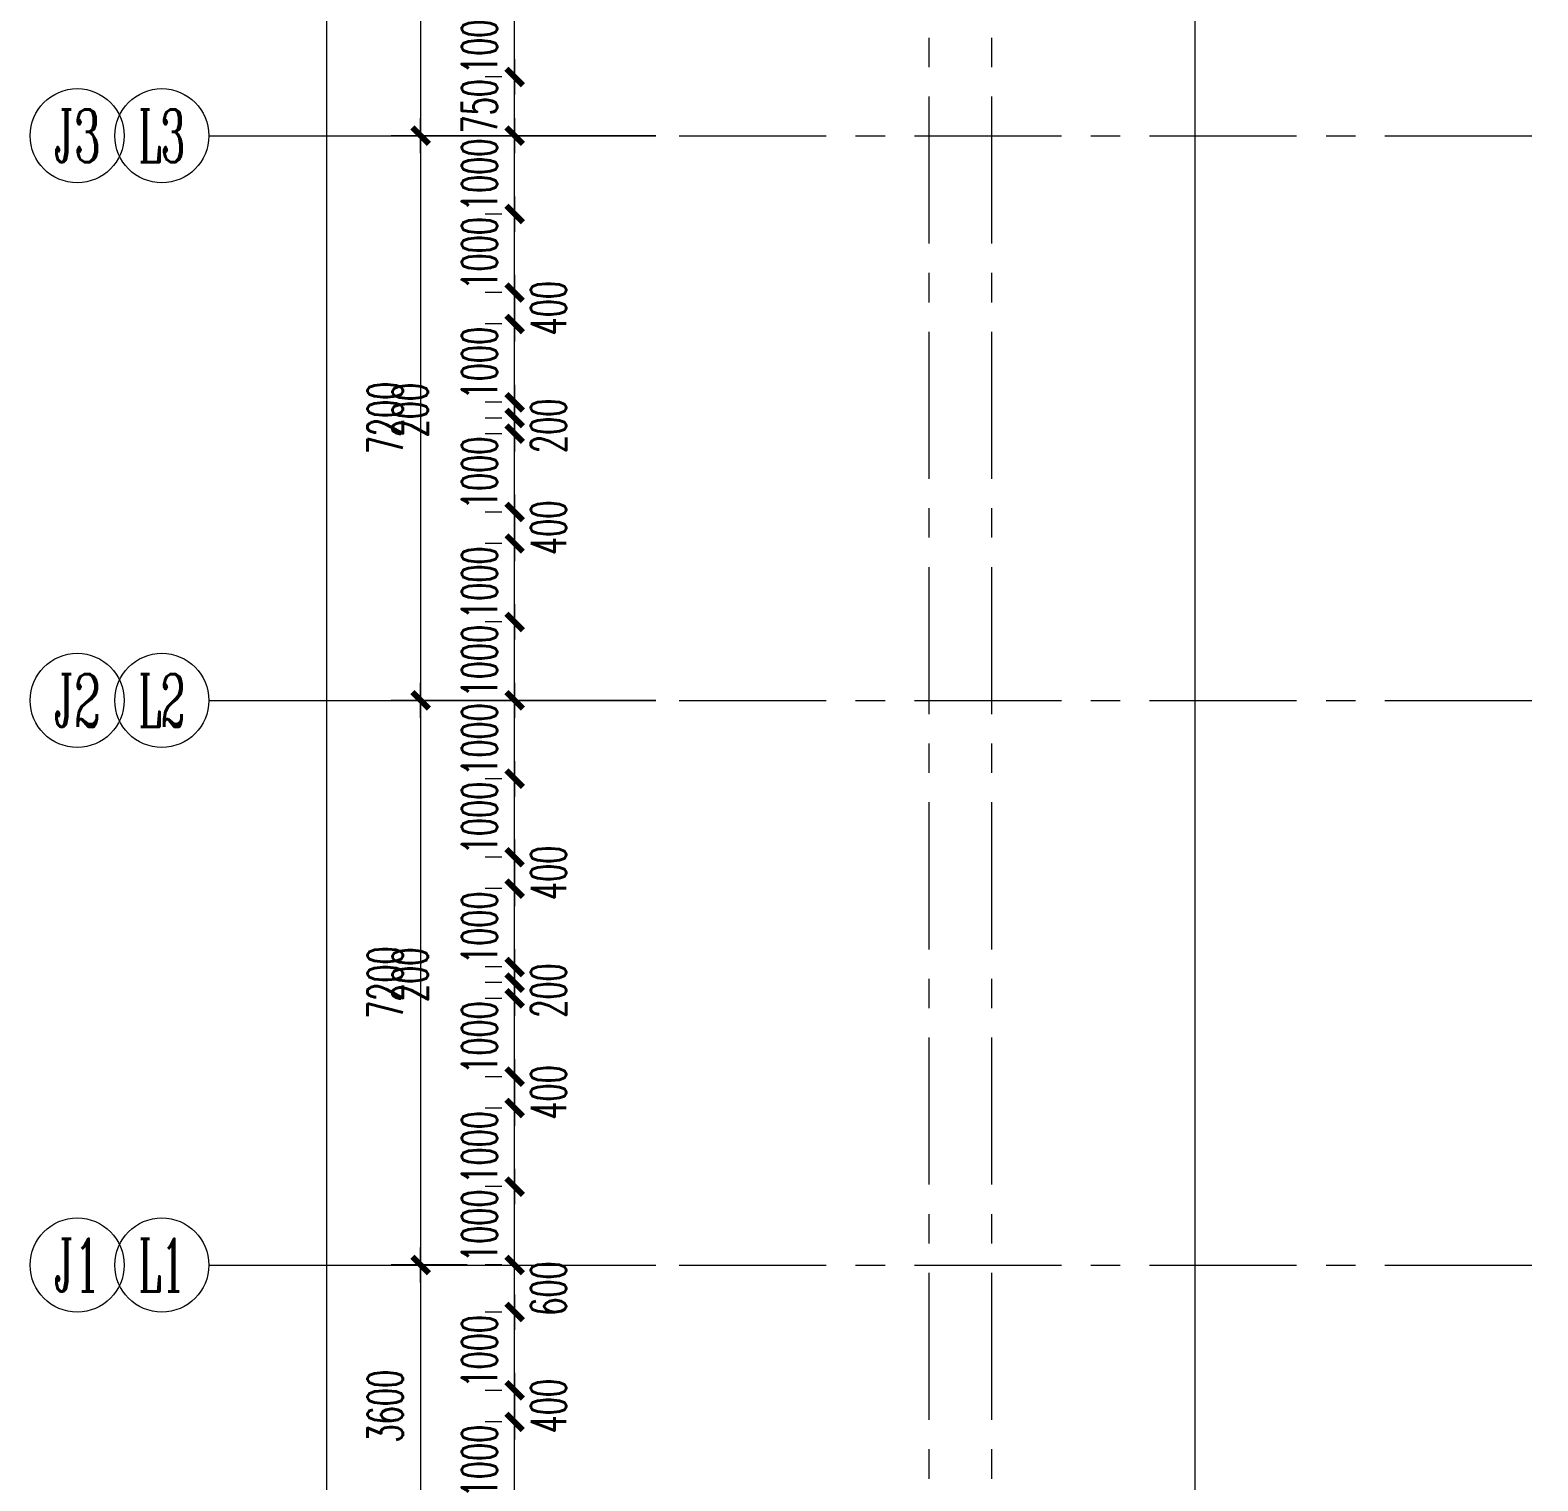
# Model space of a CAD drawing. Extents: x 2719331 to 3465925, y -270324 to -167476.
# Drawn here: x 3204549 to 3223780, y -210069 to -191572 of the extents above; entities that cross this region are included whole.
import ezdxf
from ezdxf.enums import TextEntityAlignment as Align

# ---------------------------------------------------------------- set-up
doc = ezdxf.new("R2010")
doc.units = 0
doc.header["$LTSCALE"] = 1500
doc.header["$MEASUREMENT"] = 0
doc.linetypes.add('CENTER', pattern=[2, 1.25, -0.25, 0.25, -0.25])
doc.layers.get('0').update_dxf_attribs({"linetype": 'CONTINUOUS', "lineweight": 0})
doc.layers.get('DEFPOINTS').update_dxf_attribs({"linetype": 'CONTINUOUS', "lineweight": 5})
for name, color, linetype, lineweight in [('AXIS', 7, 'CONTINUOUS', 5), ('AXIS_TEXT', 7, 'CONTINUOUS', 5), ('DOTE', 7, 'CENTER', 5), ('我的', 7, 'CONTINUOUS', 5)]:
    doc.layers.add(name, color=color, linetype=linetype, lineweight=lineweight)
doc.styles.add('COMPLEX', font='COMPLEX')
doc.styles.add('DIM_FONT', font='romans.shx', dxfattribs={"width": 0.6})
doc.dimstyles.new('DIMN150', dxfattribs={"dimscale": 1.5, "dimtxt": 300, "dimasz": 1, "dimexe": 250, "dimexo": 300, "dimgap": 150, "dimtad": 1, "dimdec": 0, "dimdsep": 46, "dimtxsty": 'DIM_FONT', "dimblk": '_DIMX', "dimcen": 2.5, "dimdle": 0.3, "dimclrd": 7, "dimclre": 256, "dimclrt": 256, "dimadec": 0, "dimazin": 0, "dimtfac": 1, "dimtdec": 0, "dimtix": 1, "dimtmove": 2, "dimatfit": 3, "dimldrblk": '_DIMX', "dimfxl": 1, "dimtvp": 1, "dimtolj": 1, "dimtzin": 0, "dimlwd": -1, "dimlwe": -1, "dimarcsym": 0})

# ---------------------------------------------------------------- blocks, each defined once
blk = doc.blocks.new('_AXISO')
blk.add_circle((0, 0), 0.5)
at = {"layer": 'AXIS_TEXT', "style": 'COMPLEX', "width": 1.041667}
blk.add_attdef('A', text='', height=0.56, dxfattribs=at).set_placement((-0.25, -0.28), (0.25, -0.28), align=Align.FIT)
blk = doc.blocks.new('_DIMX')
blk.add_line((-150, 0), (150, 0))
at = {"const_width": 50}
blk.add_lwpolyline([(-70, -70), (70, 70)], dxfattribs=at)
blk = doc.blocks.new('*D1092')
at = {"layer": 'DEFPOINTS', "color": 0, "lineweight": 25}
for p in [(3212979, -185717), (3209529, -192917), (3212979, -192917)]:
    blk.add_point(p, dxfattribs=at)
at = {"layer": '我的'}
for p, q in [((3212529, -185717), (3209154, -185717)), ((3212529, -192917), (3209154, -192917))]:
    blk.add_line(p, q, dxfattribs=at)
at = {"layer": '我的', "color": 7}
blk.add_line((3209529, -185719), (3209529, -192916), dxfattribs=at)
at = {"layer": '我的', "color": 7, "xscale": 1.5, "yscale": 1.5, "zscale": 1.5}
for p, rotation in [((3209529, -185717), 90), ((3209529, -192917), 270)]:
    blk.add_blockref('_DIMX', p, dxfattribs=dict(at, rotation=rotation))
at = {"layer": '我的', "lineweight": 0, "insert": (3209079, -189317), "char_height": 450, "attachment_point": 5, "rotation": 90, "style": 'DIM_FONT'}
blk.add_mtext('\\A1;7200', dxfattribs=at)
blk = doc.blocks.new('*D1093')
at = {"layer": 'DEFPOINTS', "color": 0, "lineweight": 25}
for p in [(3212979, -192917), (3209529, -200117), (3212979, -200117)]:
    blk.add_point(p, dxfattribs=at)
at = {"layer": '我的'}
for p, q in [((3212529, -192917), (3209154, -192917)), ((3212529, -200117), (3209154, -200117))]:
    blk.add_line(p, q, dxfattribs=at)
at = {"layer": '我的', "color": 7}
blk.add_line((3209529, -192919), (3209529, -200116), dxfattribs=at)
at = {"layer": '我的', "color": 7, "xscale": 1.5, "yscale": 1.5, "zscale": 1.5}
for p, rotation in [((3209529, -192917), 90), ((3209529, -200117), 270)]:
    blk.add_blockref('_DIMX', p, dxfattribs=dict(at, rotation=rotation))
at = {"layer": '我的', "lineweight": 0, "insert": (3209079, -196517), "char_height": 450, "attachment_point": 5, "rotation": 90, "style": 'DIM_FONT'}
blk.add_mtext('\\A1;7200', dxfattribs=at)
blk = doc.blocks.new('*D1094')
at = {"layer": 'DEFPOINTS', "color": 0, "lineweight": 25}
for p in [(3210574, -200117), (3209529, -207317), (3210574, -207317)]:
    blk.add_point(p, dxfattribs=at)
at = {"layer": '我的'}
for p, q in [((3210124, -200117), (3209154, -200117)), ((3210124, -207317), (3209154, -207317))]:
    blk.add_line(p, q, dxfattribs=at)
at = {"layer": '我的', "color": 7}
blk.add_line((3209529, -200119), (3209529, -207316), dxfattribs=at)
at = {"layer": '我的', "color": 7, "xscale": 1.5, "yscale": 1.5, "zscale": 1.5}
for p, rotation in [((3209529, -200117), 90), ((3209529, -207317), 270)]:
    blk.add_blockref('_DIMX', p, dxfattribs=dict(at, rotation=rotation))
at = {"layer": '我的', "lineweight": 0, "insert": (3209079, -203717), "char_height": 450, "attachment_point": 5, "rotation": 90, "style": 'DIM_FONT'}
blk.add_mtext('\\A1;7200', dxfattribs=at)
blk = doc.blocks.new('*D1095')
at = {"layer": 'DEFPOINTS', "color": 0, "lineweight": 25}
for p in [(3210574, -207317), (3209529, -210917), (3210574, -210917)]:
    blk.add_point(p, dxfattribs=at)
at = {"layer": '我的'}
for p, q in [((3210124, -207317), (3209154, -207317)), ((3210124, -210917), (3209154, -210917))]:
    blk.add_line(p, q, dxfattribs=at)
at = {"layer": '我的', "color": 7}
blk.add_line((3209529, -207319), (3209529, -210916), dxfattribs=at)
at = {"layer": '我的', "color": 7, "xscale": 1.5, "yscale": 1.5, "zscale": 1.5}
for p, rotation in [((3209529, -207317), 90), ((3209529, -210917), 270)]:
    blk.add_blockref('_DIMX', p, dxfattribs=dict(at, rotation=rotation))
at = {"layer": '我的', "lineweight": 0, "insert": (3209079, -209117), "char_height": 450, "attachment_point": 5, "rotation": 90, "style": 'DIM_FONT'}
blk.add_mtext('\\A1;3600', dxfattribs=at)
blk = doc.blocks.new('*D1066')
at = {"layer": 'DEFPOINTS', "color": 0, "lineweight": 25}
for p in [(3212829, -179267), (3208329, -242667), (3212829, -242667)]:
    blk.add_point(p, dxfattribs=at)
at = {"layer": '我的'}
for p, q in [((3212379, -179267), (3207954, -179267)), ((3212379, -242667), (3207954, -242667))]:
    blk.add_line(p, q, dxfattribs=at)
at = {"layer": '我的', "color": 7}
blk.add_line((3208329, -179269), (3208329, -242666), dxfattribs=at)
at = {"layer": '我的', "color": 7, "xscale": 1.5, "yscale": 1.5, "zscale": 1.5}
for p, rotation in [((3208329, -179267), 90), ((3208329, -242667), 270)]:
    blk.add_blockref('_DIMX', p, dxfattribs=dict(at, rotation=rotation))
at = {"layer": '我的', "lineweight": 0, "insert": (3207879, -210967), "char_height": 450, "attachment_point": 5, "rotation": 90, "style": 'DIM_FONT'}
blk.add_mtext('\\A1;63400', dxfattribs=at)
blk = doc.blocks.new('*D824')
at = {"layer": 'DEFPOINTS', "color": 0, "lineweight": 25}
for p in [(3210729, -209317), (3211014, -209317), (3211014, -210317)]:
    blk.add_point(p, dxfattribs=at)
at = {"layer": '我的'}
for p, q in [((3210564, -209317), (3210354, -209317)), ((3210564, -210317), (3210354, -210317))]:
    blk.add_line(p, q, dxfattribs=at)
at = {"layer": '我的', "color": 7}
for p, q in [((3210729, -209316), (3210729, -209314)), ((3210729, -210317), (3210729, -209317)), ((3210729, -210319), (3210729, -210320))]:
    blk.add_line(p, q, dxfattribs=at)
at = {"layer": '我的', "color": 7, "xscale": 1.5, "yscale": 1.5, "zscale": 1.5}
for p, rotation in [((3210729, -209317), 270), ((3210729, -210317), 90)]:
    blk.add_blockref('_DIMX', p, dxfattribs=dict(at, rotation=rotation))
at = {"layer": '我的', "lineweight": 0, "insert": (3210279, -209817), "char_height": 450, "attachment_point": 5, "rotation": 90, "style": 'DIM_FONT'}
blk.add_mtext('\\A1;1000', dxfattribs=at)
blk = doc.blocks.new('*D825')
at = {"layer": 'DEFPOINTS', "color": 0, "lineweight": 25}
for p in [(3210729, -208917), (3211014, -208917), (3211014, -209317)]:
    blk.add_point(p, dxfattribs=at)
at = {"layer": '我的'}
for p, q in [((3210564, -208917), (3210354, -208917)), ((3210564, -209317), (3210354, -209317))]:
    blk.add_line(p, q, dxfattribs=at)
at = {"layer": '我的', "color": 7}
for p, q in [((3210729, -208916), (3210729, -208914)), ((3210729, -209317), (3210729, -208917)), ((3210729, -209319), (3210729, -209320))]:
    blk.add_line(p, q, dxfattribs=at)
at = {"layer": '我的', "color": 7, "xscale": 1.5, "yscale": 1.5, "zscale": 1.5}
for p, rotation in [((3210729, -208917), 270), ((3210729, -209317), 90)]:
    blk.add_blockref('_DIMX', p, dxfattribs=dict(at, rotation=rotation))
at = {"layer": '我的', "lineweight": 0, "insert": (3211161, -209117), "char_height": 450, "attachment_point": 5, "rotation": 90, "style": 'DIM_FONT'}
blk.add_mtext('\\A1;400', dxfattribs=at)
blk = doc.blocks.new('*D826')
at = {"layer": 'DEFPOINTS', "color": 0, "lineweight": 25}
for p in [(3210729, -207917), (3211014, -207917), (3211014, -208917)]:
    blk.add_point(p, dxfattribs=at)
at = {"layer": '我的'}
for p, q in [((3210564, -207917), (3210354, -207917)), ((3210564, -208917), (3210354, -208917))]:
    blk.add_line(p, q, dxfattribs=at)
at = {"layer": '我的', "color": 7}
for p, q in [((3210729, -207916), (3210729, -207914)), ((3210729, -208917), (3210729, -207917)), ((3210729, -208919), (3210729, -208920))]:
    blk.add_line(p, q, dxfattribs=at)
at = {"layer": '我的', "color": 7, "xscale": 1.5, "yscale": 1.5, "zscale": 1.5}
for p, rotation in [((3210729, -207917), 270), ((3210729, -208917), 90)]:
    blk.add_blockref('_DIMX', p, dxfattribs=dict(at, rotation=rotation))
at = {"layer": '我的', "lineweight": 0, "insert": (3210279, -208417), "char_height": 450, "attachment_point": 5, "rotation": 90, "style": 'DIM_FONT'}
blk.add_mtext('\\A1;1000', dxfattribs=at)
blk = doc.blocks.new('*D827')
at = {"layer": 'DEFPOINTS', "color": 0, "lineweight": 25}
for p in [(3210729, -207317), (3211014, -207317), (3211014, -207917)]:
    blk.add_point(p, dxfattribs=at)
at = {"layer": '我的'}
for p, q in [((3210564, -207317), (3210354, -207317)), ((3210564, -207917), (3210354, -207917))]:
    blk.add_line(p, q, dxfattribs=at)
at = {"layer": '我的', "color": 7}
blk.add_line((3210729, -207916), (3210729, -207319), dxfattribs=at)
at = {"layer": '我的', "color": 7, "xscale": 1.5, "yscale": 1.5, "zscale": 1.5}
for p, rotation in [((3210729, -207317), 90), ((3210729, -207917), 270)]:
    blk.add_blockref('_DIMX', p, dxfattribs=dict(at, rotation=rotation))
at = {"layer": '我的', "lineweight": 0, "insert": (3211161, -207617), "char_height": 450, "attachment_point": 5, "rotation": 90, "style": 'DIM_FONT'}
blk.add_mtext('\\A1;600', dxfattribs=at)
blk = doc.blocks.new('*D828')
at = {"layer": 'DEFPOINTS', "color": 0, "lineweight": 25}
for p in [(3210729, -206317), (3211014, -206317), (3211014, -207317)]:
    blk.add_point(p, dxfattribs=at)
at = {"layer": '我的'}
for p, q in [((3210564, -206317), (3210354, -206317)), ((3210564, -207317), (3210354, -207317))]:
    blk.add_line(p, q, dxfattribs=at)
at = {"layer": '我的', "color": 7}
for p, q in [((3210729, -206316), (3210729, -206314)), ((3210729, -207317), (3210729, -206317)), ((3210729, -207319), (3210729, -207320))]:
    blk.add_line(p, q, dxfattribs=at)
at = {"layer": '我的', "color": 7, "xscale": 1.5, "yscale": 1.5, "zscale": 1.5}
for p, rotation in [((3210729, -206317), 270), ((3210729, -207317), 90)]:
    blk.add_blockref('_DIMX', p, dxfattribs=dict(at, rotation=rotation))
at = {"layer": '我的', "lineweight": 0, "insert": (3210279, -206817), "char_height": 450, "attachment_point": 5, "rotation": 90, "style": 'DIM_FONT'}
blk.add_mtext('\\A1;1000', dxfattribs=at)
blk = doc.blocks.new('*D829')
at = {"layer": 'DEFPOINTS', "color": 0, "lineweight": 25}
for p in [(3210729, -205317), (3211014, -205317), (3211014, -206317)]:
    blk.add_point(p, dxfattribs=at)
at = {"layer": '我的'}
for p, q in [((3210564, -205317), (3210354, -205317)), ((3210564, -206317), (3210354, -206317))]:
    blk.add_line(p, q, dxfattribs=at)
at = {"layer": '我的', "color": 7}
for p, q in [((3210729, -205316), (3210729, -205314)), ((3210729, -206317), (3210729, -205317)), ((3210729, -206319), (3210729, -206320))]:
    blk.add_line(p, q, dxfattribs=at)
at = {"layer": '我的', "color": 7, "xscale": 1.5, "yscale": 1.5, "zscale": 1.5}
for p, rotation in [((3210729, -205317), 270), ((3210729, -206317), 90)]:
    blk.add_blockref('_DIMX', p, dxfattribs=dict(at, rotation=rotation))
at = {"layer": '我的', "lineweight": 0, "insert": (3210279, -205817), "char_height": 450, "attachment_point": 5, "rotation": 90, "style": 'DIM_FONT'}
blk.add_mtext('\\A1;1000', dxfattribs=at)
blk = doc.blocks.new('*D830')
at = {"layer": 'DEFPOINTS', "color": 0, "lineweight": 25}
for p in [(3210729, -204917), (3211014, -204917), (3211014, -205317)]:
    blk.add_point(p, dxfattribs=at)
at = {"layer": '我的'}
for p, q in [((3210564, -204917), (3210354, -204917)), ((3210564, -205317), (3210354, -205317))]:
    blk.add_line(p, q, dxfattribs=at)
at = {"layer": '我的', "color": 7}
for p, q in [((3210729, -204916), (3210729, -204914)), ((3210729, -205317), (3210729, -204917)), ((3210729, -205319), (3210729, -205320))]:
    blk.add_line(p, q, dxfattribs=at)
at = {"layer": '我的', "color": 7, "xscale": 1.5, "yscale": 1.5, "zscale": 1.5}
for p, rotation in [((3210729, -204917), 270), ((3210729, -205317), 90)]:
    blk.add_blockref('_DIMX', p, dxfattribs=dict(at, rotation=rotation))
at = {"layer": '我的', "lineweight": 0, "insert": (3211161, -205117), "char_height": 450, "attachment_point": 5, "rotation": 90, "style": 'DIM_FONT'}
blk.add_mtext('\\A1;400', dxfattribs=at)
blk = doc.blocks.new('*D831')
at = {"layer": 'DEFPOINTS', "color": 0, "lineweight": 25}
for p in [(3210729, -203917), (3211014, -203917), (3211014, -204917)]:
    blk.add_point(p, dxfattribs=at)
at = {"layer": '我的'}
for p, q in [((3210564, -203917), (3210354, -203917)), ((3210564, -204917), (3210354, -204917))]:
    blk.add_line(p, q, dxfattribs=at)
at = {"layer": '我的', "color": 7}
for p, q in [((3210729, -203916), (3210729, -203914)), ((3210729, -204917), (3210729, -203917)), ((3210729, -204919), (3210729, -204920))]:
    blk.add_line(p, q, dxfattribs=at)
at = {"layer": '我的', "color": 7, "xscale": 1.5, "yscale": 1.5, "zscale": 1.5}
for p, rotation in [((3210729, -203917), 270), ((3210729, -204917), 90)]:
    blk.add_blockref('_DIMX', p, dxfattribs=dict(at, rotation=rotation))
at = {"layer": '我的', "lineweight": 0, "insert": (3210279, -204417), "char_height": 450, "attachment_point": 5, "rotation": 90, "style": 'DIM_FONT'}
blk.add_mtext('\\A1;1000', dxfattribs=at)
blk = doc.blocks.new('*D832')
at = {"layer": 'DEFPOINTS', "color": 0, "lineweight": 25}
for p in [(3210729, -203717), (3211014, -203717), (3211014, -203917)]:
    blk.add_point(p, dxfattribs=at)
at = {"layer": '我的'}
for p, q in [((3210564, -203717), (3210354, -203717)), ((3210564, -203917), (3210354, -203917))]:
    blk.add_line(p, q, dxfattribs=at)
at = {"layer": '我的', "color": 7}
for p, q in [((3210729, -203716), (3210729, -203714)), ((3210729, -203917), (3210729, -203717)), ((3210729, -203919), (3210729, -203920))]:
    blk.add_line(p, q, dxfattribs=at)
at = {"layer": '我的', "color": 7, "xscale": 1.5, "yscale": 1.5, "zscale": 1.5}
for p, rotation in [((3210729, -203717), 270), ((3210729, -203917), 90)]:
    blk.add_blockref('_DIMX', p, dxfattribs=dict(at, rotation=rotation))
at = {"layer": '我的', "lineweight": 0, "insert": (3211161, -203817), "char_height": 450, "attachment_point": 5, "rotation": 90, "style": 'DIM_FONT'}
blk.add_mtext('\\A1;200', dxfattribs=at)
blk = doc.blocks.new('*D833')
at = {"layer": 'DEFPOINTS', "color": 0, "lineweight": 25}
for p in [(3210729, -203517), (3211014, -203517), (3211014, -203717)]:
    blk.add_point(p, dxfattribs=at)
at = {"layer": '我的'}
for p, q in [((3210564, -203517), (3210354, -203517)), ((3210564, -203717), (3210354, -203717))]:
    blk.add_line(p, q, dxfattribs=at)
at = {"layer": '我的', "color": 7}
for p, q in [((3210729, -203516), (3210729, -203514)), ((3210729, -203717), (3210729, -203517)), ((3210729, -203719), (3210729, -203720))]:
    blk.add_line(p, q, dxfattribs=at)
at = {"layer": '我的', "color": 7, "xscale": 1.5, "yscale": 1.5, "zscale": 1.5}
for p, rotation in [((3210729, -203517), 270), ((3210729, -203717), 90)]:
    blk.add_blockref('_DIMX', p, dxfattribs=dict(at, rotation=rotation))
at = {"layer": '我的', "lineweight": 0, "insert": (3209397, -203617), "char_height": 450, "attachment_point": 5, "rotation": 90, "style": 'DIM_FONT'}
blk.add_mtext('\\A1;200', dxfattribs=at)
blk = doc.blocks.new('*D834')
at = {"layer": 'DEFPOINTS', "color": 0, "lineweight": 25}
for p in [(3210729, -202517), (3211014, -202517), (3211014, -203517)]:
    blk.add_point(p, dxfattribs=at)
at = {"layer": '我的'}
for p, q in [((3210564, -202517), (3210354, -202517)), ((3210564, -203517), (3210354, -203517))]:
    blk.add_line(p, q, dxfattribs=at)
at = {"layer": '我的', "color": 7}
for p, q in [((3210729, -202516), (3210729, -202514)), ((3210729, -203517), (3210729, -202517)), ((3210729, -203519), (3210729, -203520))]:
    blk.add_line(p, q, dxfattribs=at)
at = {"layer": '我的', "color": 7, "xscale": 1.5, "yscale": 1.5, "zscale": 1.5}
for p, rotation in [((3210729, -202517), 270), ((3210729, -203517), 90)]:
    blk.add_blockref('_DIMX', p, dxfattribs=dict(at, rotation=rotation))
at = {"layer": '我的', "lineweight": 0, "insert": (3210279, -203017), "char_height": 450, "attachment_point": 5, "rotation": 90, "style": 'DIM_FONT'}
blk.add_mtext('\\A1;1000', dxfattribs=at)
blk = doc.blocks.new('*D835')
at = {"layer": 'DEFPOINTS', "color": 0, "lineweight": 25}
for p in [(3210729, -202117), (3211014, -202117), (3211014, -202517)]:
    blk.add_point(p, dxfattribs=at)
at = {"layer": '我的', "color": 7}
for p, q in [((3210729, -202116), (3210729, -202114)), ((3210729, -202517), (3210729, -202117)), ((3210729, -202519), (3210729, -202520))]:
    blk.add_line(p, q, dxfattribs=at)
at = {"layer": '我的'}
for p, q in [((3210564, -202117), (3210354, -202117)), ((3210564, -202517), (3210354, -202517))]:
    blk.add_line(p, q, dxfattribs=at)
at = {"layer": '我的', "color": 7, "xscale": 1.5, "yscale": 1.5, "zscale": 1.5}
for p, rotation in [((3210729, -202117), 270), ((3210729, -202517), 90)]:
    blk.add_blockref('_DIMX', p, dxfattribs=dict(at, rotation=rotation))
at = {"layer": '我的', "lineweight": 0, "insert": (3211161, -202317), "char_height": 450, "attachment_point": 5, "rotation": 90, "style": 'DIM_FONT'}
blk.add_mtext('\\A1;400', dxfattribs=at)
blk = doc.blocks.new('*D836')
at = {"layer": 'DEFPOINTS', "color": 0, "lineweight": 25}
for p in [(3210729, -201117), (3211014, -201117), (3211014, -202117)]:
    blk.add_point(p, dxfattribs=at)
at = {"layer": '我的'}
for p, q in [((3210564, -201117), (3210354, -201117)), ((3210564, -202117), (3210354, -202117))]:
    blk.add_line(p, q, dxfattribs=at)
at = {"layer": '我的', "color": 7}
for p, q in [((3210729, -201116), (3210729, -201114)), ((3210729, -202117), (3210729, -201117)), ((3210729, -202119), (3210729, -202120))]:
    blk.add_line(p, q, dxfattribs=at)
at = {"layer": '我的', "color": 7, "xscale": 1.5, "yscale": 1.5, "zscale": 1.5}
for p, rotation in [((3210729, -201117), 270), ((3210729, -202117), 90)]:
    blk.add_blockref('_DIMX', p, dxfattribs=dict(at, rotation=rotation))
at = {"layer": '我的', "lineweight": 0, "insert": (3210279, -201617), "char_height": 450, "attachment_point": 5, "rotation": 90, "style": 'DIM_FONT'}
blk.add_mtext('\\A1;1000', dxfattribs=at)
blk = doc.blocks.new('*D837')
at = {"layer": 'DEFPOINTS', "color": 0, "lineweight": 25}
for p in [(3210729, -200117), (3211014, -200117), (3211014, -201117)]:
    blk.add_point(p, dxfattribs=at)
at = {"layer": '我的'}
for p, q in [((3210564, -200117), (3210354, -200117)), ((3210564, -201117), (3210354, -201117))]:
    blk.add_line(p, q, dxfattribs=at)
at = {"layer": '我的', "color": 7}
for p, q in [((3210729, -200116), (3210729, -200114)), ((3210729, -201117), (3210729, -200117)), ((3210729, -201119), (3210729, -201120))]:
    blk.add_line(p, q, dxfattribs=at)
at = {"layer": '我的', "color": 7, "xscale": 1.5, "yscale": 1.5, "zscale": 1.5}
for p, rotation in [((3210729, -200117), 270), ((3210729, -201117), 90)]:
    blk.add_blockref('_DIMX', p, dxfattribs=dict(at, rotation=rotation))
at = {"layer": '我的', "lineweight": 0, "insert": (3210279, -200617), "char_height": 450, "attachment_point": 5, "rotation": 90, "style": 'DIM_FONT'}
blk.add_mtext('\\A1;1000', dxfattribs=at)
blk = doc.blocks.new('*D838')
at = {"layer": 'DEFPOINTS', "color": 0, "lineweight": 25}
for p in [(3210729, -199117), (3211014, -199117), (3211014, -200117)]:
    blk.add_point(p, dxfattribs=at)
at = {"layer": '我的'}
for p, q in [((3210564, -199117), (3210354, -199117)), ((3210564, -200117), (3210354, -200117))]:
    blk.add_line(p, q, dxfattribs=at)
at = {"layer": '我的', "color": 7}
for p, q in [((3210729, -199116), (3210729, -199114)), ((3210729, -200117), (3210729, -199117)), ((3210729, -200119), (3210729, -200120))]:
    blk.add_line(p, q, dxfattribs=at)
at = {"layer": '我的', "color": 7, "xscale": 1.5, "yscale": 1.5, "zscale": 1.5}
for p, rotation in [((3210729, -199117), 270), ((3210729, -200117), 90)]:
    blk.add_blockref('_DIMX', p, dxfattribs=dict(at, rotation=rotation))
at = {"layer": '我的', "lineweight": 0, "insert": (3210279, -199617), "char_height": 450, "attachment_point": 5, "rotation": 90, "style": 'DIM_FONT'}
blk.add_mtext('\\A1;1000', dxfattribs=at)
blk = doc.blocks.new('*D839')
at = {"layer": 'DEFPOINTS', "color": 0, "lineweight": 25}
for p in [(3210729, -198117), (3211014, -198117), (3211014, -199117)]:
    blk.add_point(p, dxfattribs=at)
at = {"layer": '我的'}
for p, q in [((3210564, -198117), (3210354, -198117)), ((3210564, -199117), (3210354, -199117))]:
    blk.add_line(p, q, dxfattribs=at)
at = {"layer": '我的', "color": 7}
for p, q in [((3210729, -198116), (3210729, -198114)), ((3210729, -199117), (3210729, -198117)), ((3210729, -199119), (3210729, -199120))]:
    blk.add_line(p, q, dxfattribs=at)
at = {"layer": '我的', "color": 7, "xscale": 1.5, "yscale": 1.5, "zscale": 1.5}
for p, rotation in [((3210729, -198117), 270), ((3210729, -199117), 90)]:
    blk.add_blockref('_DIMX', p, dxfattribs=dict(at, rotation=rotation))
at = {"layer": '我的', "lineweight": 0, "insert": (3210279, -198617), "char_height": 450, "attachment_point": 5, "rotation": 90, "style": 'DIM_FONT'}
blk.add_mtext('\\A1;1000', dxfattribs=at)
blk = doc.blocks.new('*D840')
at = {"layer": 'DEFPOINTS', "color": 0, "lineweight": 25}
for p in [(3210729, -197717), (3211014, -197717), (3211014, -198117)]:
    blk.add_point(p, dxfattribs=at)
at = {"layer": '我的'}
for p, q in [((3210564, -197717), (3210354, -197717)), ((3210564, -198117), (3210354, -198117))]:
    blk.add_line(p, q, dxfattribs=at)
at = {"layer": '我的', "color": 7}
for p, q in [((3210729, -197716), (3210729, -197714)), ((3210729, -198117), (3210729, -197717)), ((3210729, -198119), (3210729, -198120))]:
    blk.add_line(p, q, dxfattribs=at)
at = {"layer": '我的', "color": 7, "xscale": 1.5, "yscale": 1.5, "zscale": 1.5}
for p, rotation in [((3210729, -197717), 270), ((3210729, -198117), 90)]:
    blk.add_blockref('_DIMX', p, dxfattribs=dict(at, rotation=rotation))
at = {"layer": '我的', "lineweight": 0, "insert": (3211161, -197917), "char_height": 450, "attachment_point": 5, "rotation": 90, "style": 'DIM_FONT'}
blk.add_mtext('\\A1;400', dxfattribs=at)
blk = doc.blocks.new('*D841')
at = {"layer": 'DEFPOINTS', "color": 0, "lineweight": 25}
for p in [(3210729, -196717), (3211014, -196717), (3211014, -197717)]:
    blk.add_point(p, dxfattribs=at)
at = {"layer": '我的'}
for p, q in [((3210564, -196717), (3210354, -196717)), ((3210564, -197717), (3210354, -197717))]:
    blk.add_line(p, q, dxfattribs=at)
at = {"layer": '我的', "color": 7}
for p, q in [((3210729, -196716), (3210729, -196714)), ((3210729, -197717), (3210729, -196717)), ((3210729, -197719), (3210729, -197720))]:
    blk.add_line(p, q, dxfattribs=at)
at = {"layer": '我的', "color": 7, "xscale": 1.5, "yscale": 1.5, "zscale": 1.5}
for p, rotation in [((3210729, -196717), 270), ((3210729, -197717), 90)]:
    blk.add_blockref('_DIMX', p, dxfattribs=dict(at, rotation=rotation))
at = {"layer": '我的', "lineweight": 0, "insert": (3210279, -197217), "char_height": 450, "attachment_point": 5, "rotation": 90, "style": 'DIM_FONT'}
blk.add_mtext('\\A1;1000', dxfattribs=at)
blk = doc.blocks.new('*D842')
at = {"layer": 'DEFPOINTS', "color": 0, "lineweight": 25}
for p in [(3210729, -196517), (3211014, -196517), (3211014, -196717)]:
    blk.add_point(p, dxfattribs=at)
at = {"layer": '我的'}
for p, q in [((3210564, -196517), (3210354, -196517)), ((3210564, -196717), (3210354, -196717))]:
    blk.add_line(p, q, dxfattribs=at)
at = {"layer": '我的', "color": 7}
for p, q in [((3210729, -196516), (3210729, -196514)), ((3210729, -196717), (3210729, -196517)), ((3210729, -196719), (3210729, -196720))]:
    blk.add_line(p, q, dxfattribs=at)
at = {"layer": '我的', "color": 7, "xscale": 1.5, "yscale": 1.5, "zscale": 1.5}
for p, rotation in [((3210729, -196517), 270), ((3210729, -196717), 90)]:
    blk.add_blockref('_DIMX', p, dxfattribs=dict(at, rotation=rotation))
at = {"layer": '我的', "lineweight": 0, "insert": (3211161, -196617), "char_height": 450, "attachment_point": 5, "rotation": 90, "style": 'DIM_FONT'}
blk.add_mtext('\\A1;200', dxfattribs=at)
blk = doc.blocks.new('*D843')
at = {"layer": 'DEFPOINTS', "color": 0, "lineweight": 25}
for p in [(3210729, -196317), (3211014, -196317), (3211014, -196517)]:
    blk.add_point(p, dxfattribs=at)
at = {"layer": '我的'}
for p, q in [((3210564, -196317), (3210354, -196317)), ((3210564, -196517), (3210354, -196517))]:
    blk.add_line(p, q, dxfattribs=at)
at = {"layer": '我的', "color": 7}
for p, q in [((3210729, -196316), (3210729, -196314)), ((3210729, -196517), (3210729, -196317)), ((3210729, -196519), (3210729, -196520))]:
    blk.add_line(p, q, dxfattribs=at)
at = {"layer": '我的', "color": 7, "xscale": 1.5, "yscale": 1.5, "zscale": 1.5}
for p, rotation in [((3210729, -196317), 270), ((3210729, -196517), 90)]:
    blk.add_blockref('_DIMX', p, dxfattribs=dict(at, rotation=rotation))
at = {"layer": '我的', "lineweight": 0, "insert": (3209397, -196417), "char_height": 450, "attachment_point": 5, "rotation": 90, "style": 'DIM_FONT'}
blk.add_mtext('\\A1;200', dxfattribs=at)
blk = doc.blocks.new('*D844')
at = {"layer": 'DEFPOINTS', "color": 0, "lineweight": 25}
for p in [(3210729, -195317), (3211014, -195317), (3211014, -196317)]:
    blk.add_point(p, dxfattribs=at)
at = {"layer": '我的'}
for p, q in [((3210564, -195317), (3210354, -195317)), ((3210564, -196317), (3210354, -196317))]:
    blk.add_line(p, q, dxfattribs=at)
at = {"layer": '我的', "color": 7}
for p, q in [((3210729, -195316), (3210729, -195314)), ((3210729, -196317), (3210729, -195317)), ((3210729, -196319), (3210729, -196320))]:
    blk.add_line(p, q, dxfattribs=at)
at = {"layer": '我的', "color": 7, "xscale": 1.5, "yscale": 1.5, "zscale": 1.5}
for p, rotation in [((3210729, -195317), 270), ((3210729, -196317), 90)]:
    blk.add_blockref('_DIMX', p, dxfattribs=dict(at, rotation=rotation))
at = {"layer": '我的', "lineweight": 0, "insert": (3210279, -195817), "char_height": 450, "attachment_point": 5, "rotation": 90, "style": 'DIM_FONT'}
blk.add_mtext('\\A1;1000', dxfattribs=at)
blk = doc.blocks.new('*D845')
at = {"layer": 'DEFPOINTS', "color": 0, "lineweight": 25}
for p in [(3210729, -194917), (3211014, -194917), (3211014, -195317)]:
    blk.add_point(p, dxfattribs=at)
at = {"layer": '我的'}
for p, q in [((3210564, -194917), (3210354, -194917)), ((3210564, -195317), (3210354, -195317))]:
    blk.add_line(p, q, dxfattribs=at)
at = {"layer": '我的', "color": 7}
for p, q in [((3210729, -194916), (3210729, -194914)), ((3210729, -195317), (3210729, -194917)), ((3210729, -195319), (3210729, -195320))]:
    blk.add_line(p, q, dxfattribs=at)
at = {"layer": '我的', "color": 7, "xscale": 1.5, "yscale": 1.5, "zscale": 1.5}
for p, rotation in [((3210729, -194917), 270), ((3210729, -195317), 90)]:
    blk.add_blockref('_DIMX', p, dxfattribs=dict(at, rotation=rotation))
at = {"layer": '我的', "lineweight": 0, "insert": (3211161, -195117), "char_height": 450, "attachment_point": 5, "rotation": 90, "style": 'DIM_FONT'}
blk.add_mtext('\\A1;400', dxfattribs=at)
blk = doc.blocks.new('*D846')
at = {"layer": 'DEFPOINTS', "color": 0, "lineweight": 25}
for p in [(3210729, -193917), (3211014, -193917), (3211014, -194917)]:
    blk.add_point(p, dxfattribs=at)
at = {"layer": '我的'}
for p, q in [((3210564, -193917), (3210354, -193917)), ((3210564, -194917), (3210354, -194917))]:
    blk.add_line(p, q, dxfattribs=at)
at = {"layer": '我的', "color": 7}
for p, q in [((3210729, -193916), (3210729, -193914)), ((3210729, -194917), (3210729, -193917)), ((3210729, -194919), (3210729, -194920))]:
    blk.add_line(p, q, dxfattribs=at)
at = {"layer": '我的', "color": 7, "xscale": 1.5, "yscale": 1.5, "zscale": 1.5}
for p, rotation in [((3210729, -193917), 270), ((3210729, -194917), 90)]:
    blk.add_blockref('_DIMX', p, dxfattribs=dict(at, rotation=rotation))
at = {"layer": '我的', "lineweight": 0, "insert": (3210279, -194417), "char_height": 450, "attachment_point": 5, "rotation": 90, "style": 'DIM_FONT'}
blk.add_mtext('\\A1;1000', dxfattribs=at)
blk = doc.blocks.new('*D847')
at = {"layer": 'DEFPOINTS', "color": 0, "lineweight": 25}
for p in [(3210729, -192917), (3211014, -192917), (3211014, -193917)]:
    blk.add_point(p, dxfattribs=at)
at = {"layer": '我的'}
for p, q in [((3210564, -192917), (3210354, -192917)), ((3210564, -193917), (3210354, -193917))]:
    blk.add_line(p, q, dxfattribs=at)
at = {"layer": '我的', "color": 7}
for p, q in [((3210729, -192916), (3210729, -192914)), ((3210729, -193917), (3210729, -192917)), ((3210729, -193919), (3210729, -193920))]:
    blk.add_line(p, q, dxfattribs=at)
at = {"layer": '我的', "color": 7, "xscale": 1.5, "yscale": 1.5, "zscale": 1.5}
for p, rotation in [((3210729, -192917), 270), ((3210729, -193917), 90)]:
    blk.add_blockref('_DIMX', p, dxfattribs=dict(at, rotation=rotation))
at = {"layer": '我的', "lineweight": 0, "insert": (3210279, -193417), "char_height": 450, "attachment_point": 5, "rotation": 90, "style": 'DIM_FONT'}
blk.add_mtext('\\A1;1000', dxfattribs=at)
blk = doc.blocks.new('*D848')
at = {"layer": 'DEFPOINTS', "color": 0, "lineweight": 25}
for p in [(3210729, -192168), (3211014, -192168), (3211014, -192917)]:
    blk.add_point(p, dxfattribs=at)
at = {"layer": '我的'}
for p, q in [((3210564, -192168), (3210354, -192168)), ((3210564, -192917), (3210354, -192917))]:
    blk.add_line(p, q, dxfattribs=at)
at = {"layer": '我的', "color": 7}
for p, q in [((3210729, -192166), (3210729, -192165)), ((3210729, -192917), (3210729, -192168)), ((3210729, -192919), (3210729, -192920))]:
    blk.add_line(p, q, dxfattribs=at)
at = {"layer": '我的', "color": 7, "xscale": 1.5, "yscale": 1.5, "zscale": 1.5}
for p, rotation in [((3210729, -192168), 270), ((3210729, -192917), 90)]:
    blk.add_blockref('_DIMX', p, dxfattribs=dict(at, rotation=rotation))
at = {"layer": '我的', "lineweight": 0, "insert": (3210279, -192542), "char_height": 450, "attachment_point": 5, "rotation": 90, "style": 'DIM_FONT'}
blk.add_mtext('\\A1;750', dxfattribs=at)
blk = doc.blocks.new('*D849')
at = {"layer": 'DEFPOINTS', "color": 0, "lineweight": 25}
for p in [(3210729, -191168), (3211014, -191168), (3211014, -192168)]:
    blk.add_point(p, dxfattribs=at)
at = {"layer": '我的'}
for p, q in [((3210564, -191168), (3210354, -191168)), ((3210564, -192168), (3210354, -192168))]:
    blk.add_line(p, q, dxfattribs=at)
at = {"layer": '我的', "color": 7}
for p, q in [((3210729, -191166), (3210729, -191165)), ((3210729, -192168), (3210729, -191168)), ((3210729, -192169), (3210729, -192171))]:
    blk.add_line(p, q, dxfattribs=at)
at = {"layer": '我的', "color": 7, "xscale": 1.5, "yscale": 1.5, "zscale": 1.5}
for p, rotation in [((3210729, -191168), 270), ((3210729, -192168), 90)]:
    blk.add_blockref('_DIMX', p, dxfattribs=dict(at, rotation=rotation))
at = {"layer": '我的', "lineweight": 0, "insert": (3210279, -191668), "char_height": 450, "attachment_point": 5, "rotation": 90, "style": 'DIM_FONT'}
blk.add_mtext('\\A1;1000', dxfattribs=at)

msp = doc.modelspace()

# ---------------------------------------------------------------- linework, layer by layer
at = {"layer": 'DOTE', "lineweight": 0}
for p, q in [((3216011.1, -177417.3), (3216011.1, -243889.9)), ((3216811.1, -177417.3), (3216811.1, -243889.9)), ((3212828.6, -192917.4), (3241023.2, -192917.4)), ((3212828.6, -200117.4), (3241023.2, -200117.4)), ((3212828.6, -207317.4), (3241023.2, -207317.4))]:
    msp.add_line(p, q, dxfattribs=at)
at = {"layer": '我的', "lineweight": 0}
for p, q in [((3219411.1, -222117.4), (3219411.1, -174962.2)), ((3206828.6, -192917.4), (3212528.6, -192917.4)), ((3206828.6, -200117.4), (3212528.6, -200117.4)), ((3210728.6, -207703.4), (3210728.6, -206474.1)), ((3206828.6, -207317.4), (3212528.6, -207317.4))]:
    msp.add_line(p, q, dxfattribs=at)

# ---------------------------------------------------------------- block references
at = {"layer": 'AXIS', "lineweight": 0}
ref = msp.add_blockref('_AXISO', (3205149.1, -192917.4), dxfattribs=dict(at, xscale=1200, yscale=1200, zscale=1200))
ref.add_attrib('A', 'J3', dxfattribs={"layer": 'AXIS_TEXT', "height": 672, "style": 'COMPLEX', "width": 0.646552}).set_placement((3204849.1, -193253.4), (3205449.1, -193253.4), align=Align.FIT)
ref = msp.add_blockref('_AXISO', (3205149.1, -200117.4), dxfattribs=dict(at, xscale=1200, yscale=1200, zscale=1200))
ref.add_attrib('A', 'J2', dxfattribs={"layer": 'AXIS_TEXT', "height": 672, "style": 'COMPLEX', "width": 0.646552}).set_placement((3204849.1, -200453.4), (3205449.1, -200453.4), align=Align.FIT)
ref = msp.add_blockref('_AXISO', (3205149.1, -207317.4), dxfattribs=dict(at, xscale=1200, yscale=1200, zscale=1200))
ref.add_attrib('A', 'J1', dxfattribs={"layer": 'AXIS_TEXT', "height": 672, "style": 'COMPLEX', "width": 0.78125}).set_placement((3204849.1, -207653.4), (3205449.1, -207653.4), align=Align.FIT)
at = {"layer": '我的', "lineweight": 0}
ref = msp.add_blockref('_AXISO', (3206228.6, -192917.4), dxfattribs=dict(at, xscale=1200, yscale=1200, zscale=1200))
ref.add_attrib('A', 'L3', dxfattribs={"layer": 'AXIS_TEXT', "height": 672, "style": 'COMPLEX', "width": 0.585938}).set_placement((3205928.6, -193253.4), (3206528.6, -193253.4), align=Align.FIT)
ref = msp.add_blockref('_AXISO', (3206228.6, -200117.4), dxfattribs=dict(at, xscale=1200, yscale=1200, zscale=1200))
ref.add_attrib('A', 'L2', dxfattribs={"layer": 'AXIS_TEXT', "height": 672, "style": 'COMPLEX', "width": 0.585937}).set_placement((3205928.6, -200453.4), (3206528.6, -200453.4), align=Align.FIT)
ref = msp.add_blockref('_AXISO', (3206228.6, -207317.4), dxfattribs=dict(at, xscale=1200, yscale=1200, zscale=1200))
ref.add_attrib('A', 'L1', dxfattribs={"layer": 'AXIS_TEXT', "height": 672, "style": 'COMPLEX', "width": 0.694444}).set_placement((3205928.6, -207653.4), (3206528.6, -207653.4), align=Align.FIT)

# ---------------------------------------------------------------- dimensions: what is measured, and where the dimension line sits
for p1, p2, distance, picture, middle in [((3212828.6, -179267.4), (3212828.6, -242667.4), -4500, '*D1066', (3207878.6, -210967.4)), ((3211014.3, -192167.5), (3211014.3, -191167.5), 285.7, '*D849', (3210278.6, -191667.5)), ((3211014.3, -192917.4), (3211014.3, -192167.5), 285.7, '*D848', (3210278.6, -192542.5)), ((3211014.3, -193917.4), (3211014.3, -192917.4), 285.7, '*D847', (3210278.6, -193417.4)), ((3211014.3, -194917.4), (3211014.3, -193917.4), 285.7, '*D846', (3210278.6, -194417.4)), ((3211014.3, -196317.4), (3211014.3, -195317.4), 285.7, '*D844', (3210278.6, -195817.4)), ((3211014.3, -197717.4), (3211014.3, -196717.4), 285.7, '*D841', (3210278.6, -197217.4)), ((3211014.3, -199117.4), (3211014.3, -198117.4), 285.7, '*D839', (3210278.6, -198617.4)), ((3211014.3, -200117.4), (3211014.3, -199117.4), 285.7, '*D838', (3210278.6, -199617.4)), ((3211014.3, -201117.4), (3211014.3, -200117.4), 285.7, '*D837', (3210278.6, -200617.4)), ((3211014.3, -202117.4), (3211014.3, -201117.4), 285.7, '*D836', (3210278.6, -201617.4)), ((3211014.3, -203517.4), (3211014.3, -202517.4), 285.7, '*D834', (3210278.6, -203017.4)), ((3211014.3, -204917.4), (3211014.3, -203917.4), 285.7, '*D831', (3210278.6, -204417.4)), ((3211014.3, -206317.4), (3211014.3, -205317.4), 285.7, '*D829', (3210278.6, -205817.4)), ((3211014.3, -207317.4), (3211014.3, -206317.4), 285.7, '*D828', (3210278.6, -206817.4)), ((3211014.3, -208917.4), (3211014.3, -207917.4), 285.7, '*D826', (3210278.6, -208417.4)), ((3211014.3, -210317.4), (3211014.3, -209317.4), 285.7, '*D824', (3210278.6, -209817.4))]:
    dim = msp.add_aligned_dim(p1=p1, p2=p2, distance=distance, dimstyle='DIMN150', dxfattribs=at)
    dim.commit()
    dim.dimension.update_dxf_attribs({"geometry": picture, "text_midpoint": middle})
for base, p1, p2, picture, middle in [((3209528.6, -192917.4), (3212978.6, -185717.4), (3212978.6, -192917.4), '*D1092', (3209078.6, -189317.4)), ((3209528.6, -200117.4), (3212978.6, -192917.4), (3212978.6, -200117.4), '*D1093', (3209078.6, -196517.4)), ((3209528.6, -207317.4), (3210573.8, -200117.4), (3210573.8, -207317.4), '*D1094', (3209078.6, -203717.4)), ((3209528.6, -210917.5), (3210573.8, -207317.4), (3210573.8, -210917.5), '*D1095', (3209078.6, -209117.4))]:
    dim = msp.add_linear_dim(base=base, p1=p1, p2=p2, angle=90, dimstyle='DIMN150', dxfattribs=at)
    dim.commit()
    dim.dimension.update_dxf_attribs({"geometry": picture, "text_midpoint": middle})
for base, p1, p2, picture, middle in [((3210728.6, -194917.4), (3211014.3, -195317.4), (3211014.3, -194917.4), '*D845', (3211160.6, -195117.4)), ((3210728.6, -196317.4), (3211014.3, -196517.4), (3211014.3, -196317.4), '*D843', (3209396.6, -196417.4)), ((3210728.6, -196517.4), (3211014.3, -196717.4), (3211014.3, -196517.4), '*D842', (3211160.6, -196617.4)), ((3210728.6, -197717.4), (3211014.3, -198117.4), (3211014.3, -197717.4), '*D840', (3211160.6, -197917.4)), ((3210728.6, -202117.4), (3211014.3, -202517.4), (3211014.3, -202117.4), '*D835', (3211160.6, -202317.4)), ((3210728.6, -203517.4), (3211014.3, -203717.4), (3211014.3, -203517.4), '*D833', (3209396.6, -203617.4)), ((3210728.6, -203717.4), (3211014.3, -203917.4), (3211014.3, -203717.4), '*D832', (3211160.6, -203817.4)), ((3210728.6, -204917.4), (3211014.3, -205317.4), (3211014.3, -204917.4), '*D830', (3211160.6, -205117.4)), ((3210728.6, -207317.4), (3211014.3, -207917.4), (3211014.3, -207317.4), '*D827', (3211160.6, -207617.4)), ((3210728.6, -208917.4), (3211014.3, -209317.4), (3211014.3, -208917.4), '*D825', (3211160.6, -209117.4))]:
    dim = msp.add_linear_dim(base=base, p1=p1, p2=p2, angle=90, dimstyle='DIMN150', dxfattribs=at)
    dim.commit()
    dim.dimension.update_dxf_attribs({"geometry": picture, "text_midpoint": middle, "dimtype": 161})

doc.saveas('drawing.dxf')
